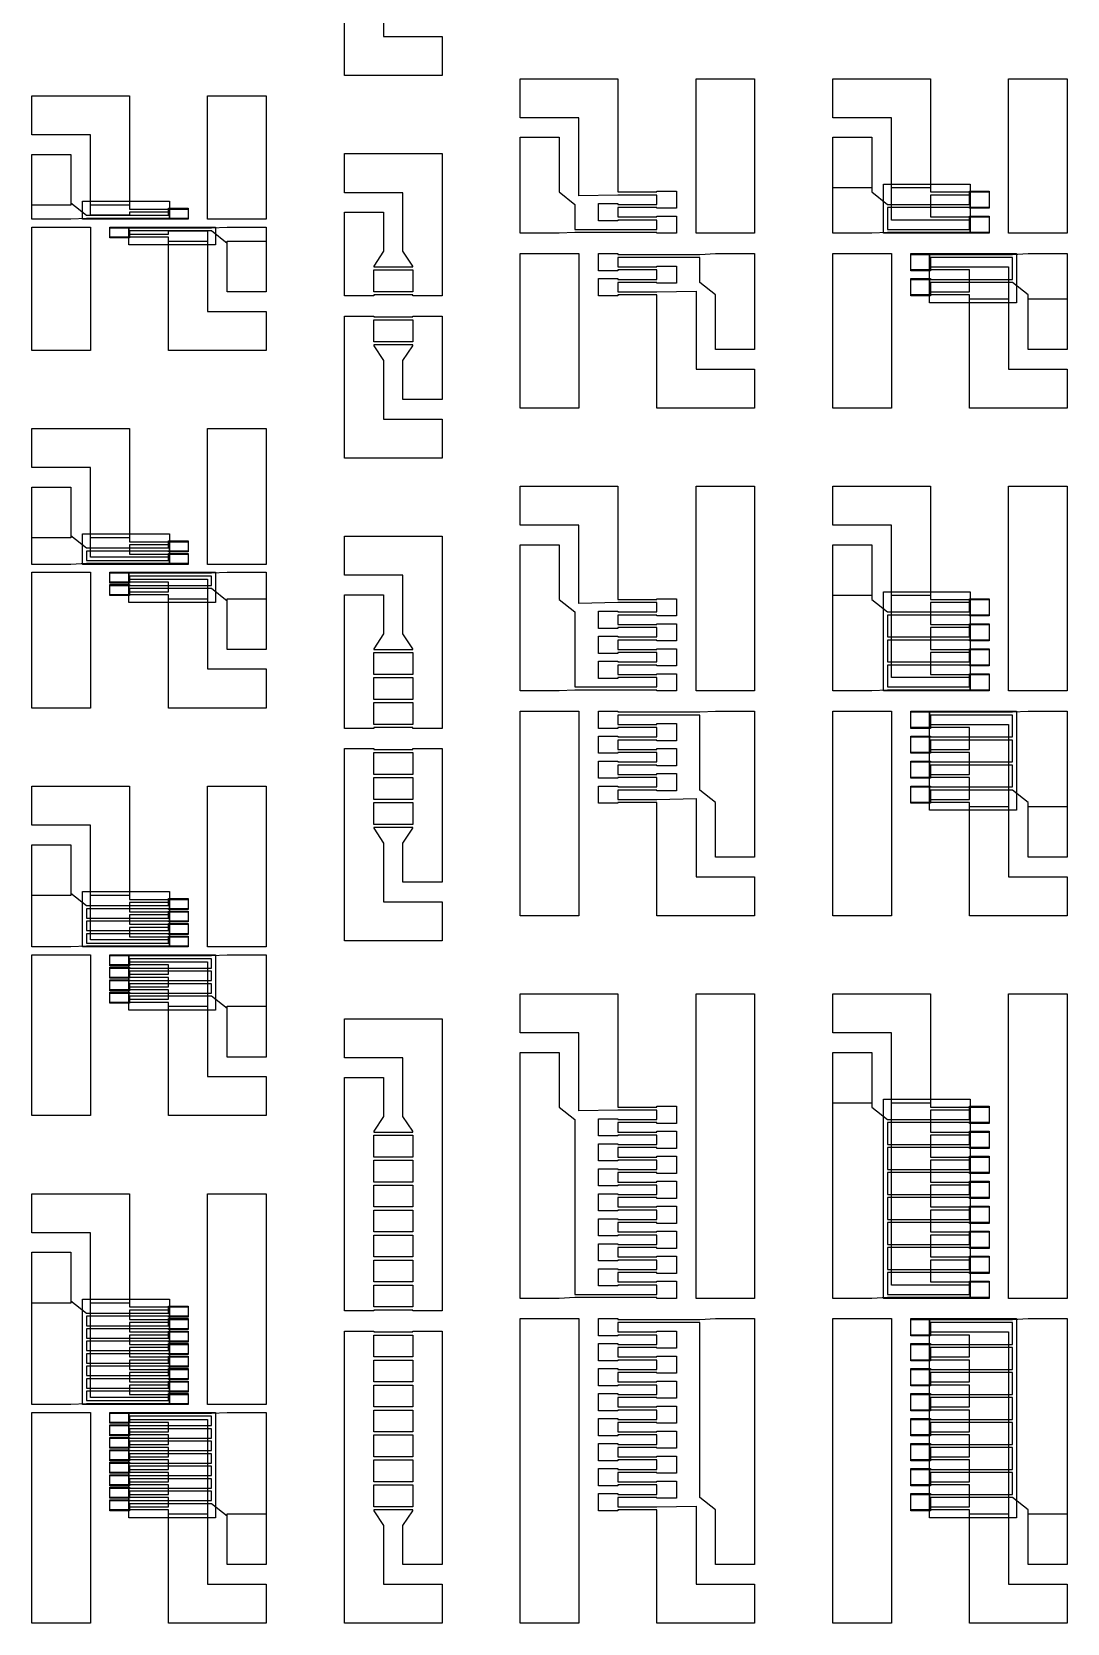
# Model space of a CAD drawing. Extents: x 34075 to 44925, y 3480 to 14722.
# Drawn here: x 42275 to 44925, y 3480 to 7556 of the extents above; entities that cross this region are included whole.
import ezdxf

# ---------------------------------------------------------------- set-up
doc = ezdxf.new("R2010")
doc.units = 0
for name, color, linetype in [('L1D0', 1, 'CONTINUOUS'), ('L2D0', 2, 'CONTINUOUS'), ('L3D0', 3, 'CONTINUOUS')]:
    doc.layers.add(name, color=color, linetype=linetype)

msp = doc.modelspace()

# ---------------------------------------------------------------- linework, layer by layer
at = {"layer": 'L1D0'}
for points in [[(43975, 7040), (43975, 7436), (44125, 7436), (44125, 7040)], [(44677, 7042), (44677, 7072), (44675, 7074), (44475, 7074), (44475, 7336), (44325, 7336), (44325, 7436), (44575, 7436), (44575, 7146), (44725, 7146), (44725, 7106), (44677, 7106), (44677, 7136), (44675, 7138), (44575, 7138), (44575, 7082), (44725, 7082), (44725, 7042)], [(44775, 7040), (44775, 7436), (44925, 7436), (44925, 7040)], [(42627, 7078), (42627, 7092), (42625, 7094), (42525, 7094), (42525, 7086), (42425, 7086), (42425, 7292), (42275, 7292), (42275, 7392), (42525, 7392), (42525, 7102), (42675, 7102), (42675, 7078)], [(42725, 7076), (42725, 7392), (42875, 7392), (42875, 7076)], [(44325, 7156), (44325, 7286), (44425, 7286), (44425, 7156)], [(42275, 7112), (42275, 7242), (42375, 7242), (42375, 7112)], [(42275, 6740), (42275, 7056), (42425, 7056), (42425, 6740)], [(42625, 6740), (42625, 7030), (42475, 7030), (42475, 7054), (42523, 7054), (42523, 7040), (42525, 7038), (42625, 7038), (42625, 7046), (42725, 7046), (42725, 6840), (42875, 6840), (42875, 6740)], [(42775, 6890), (42775, 7020), (42875, 7020), (42875, 6890)], [(43525, 6592), (43525, 6988), (43675, 6988), (43675, 6592)], [(44325, 6592), (44325, 6988), (44475, 6988), (44475, 6592)], [(44675, 6592), (44675, 6882), (44525, 6882), (44525, 6922), (44573, 6922), (44573, 6892), (44575, 6890), (44675, 6890), (44675, 6946), (44525, 6946), (44525, 6986), (44573, 6986), (44573, 6956), (44575, 6954), (44775, 6954), (44775, 6692), (44925, 6692), (44925, 6592)], [(44825, 6742), (44825, 6872), (44925, 6872), (44925, 6742)], [(42627, 6194), (42627, 6208), (42625, 6210), (42425, 6210), (42425, 6440), (42275, 6440), (42275, 6540), (42525, 6540), (42525, 6250), (42675, 6250), (42675, 6226), (42627, 6226), (42627, 6240), (42625, 6242), (42525, 6242), (42525, 6218), (42675, 6218), (42675, 6194)], [(42725, 6192), (42725, 6540), (42875, 6540), (42875, 6192)], [(42275, 6260), (42275, 6390), (42375, 6390), (42375, 6260)], [(43975, 5868), (43975, 6392), (44125, 6392), (44125, 5868)], [(44677, 5870), (44677, 5900), (44675, 5902), (44475, 5902), (44475, 6292), (44325, 6292), (44325, 6392), (44575, 6392), (44575, 6102), (44725, 6102), (44725, 6062), (44677, 6062), (44677, 6092), (44675, 6094), (44575, 6094), (44575, 6038), (44725, 6038), (44725, 5998), (44677, 5998), (44677, 6028), (44675, 6030), (44575, 6030), (44575, 5974), (44725, 5974), (44725, 5934), (44677, 5934), (44677, 5964), (44675, 5966), (44575, 5966), (44575, 5910), (44725, 5910), (44725, 5870)], [(44775, 5868), (44775, 6392), (44925, 6392), (44925, 5868)], [(44325, 6112), (44325, 6242), (44425, 6242), (44425, 6112)], [(42275, 5824), (42275, 6172), (42425, 6172), (42425, 5824)], [(42625, 5824), (42625, 6114), (42475, 6114), (42475, 6138), (42523, 6138), (42523, 6124), (42525, 6122), (42625, 6122), (42625, 6146), (42475, 6146), (42475, 6170), (42523, 6170), (42523, 6156), (42525, 6154), (42725, 6154), (42725, 5924), (42875, 5924), (42875, 5824)], [(42775, 5974), (42775, 6104), (42875, 6104), (42875, 5974)], [(43525, 5292), (43525, 5816), (43675, 5816), (43675, 5292)], [(44325, 5292), (44325, 5816), (44475, 5816), (44475, 5292)], [(44675, 5292), (44675, 5582), (44525, 5582), (44525, 5622), (44573, 5622), (44573, 5592), (44575, 5590), (44675, 5590), (44675, 5646), (44525, 5646), (44525, 5686), (44573, 5686), (44573, 5656), (44575, 5654), (44675, 5654), (44675, 5710), (44525, 5710), (44525, 5750), (44573, 5750), (44573, 5720), (44575, 5718), (44675, 5718), (44675, 5774), (44525, 5774), (44525, 5814), (44573, 5814), (44573, 5784), (44575, 5782), (44775, 5782), (44775, 5392), (44925, 5392), (44925, 5292)], [(42627, 5214), (42627, 5228), (42625, 5230), (42425, 5230), (42425, 5524), (42275, 5524), (42275, 5624), (42525, 5624), (42525, 5334), (42675, 5334), (42675, 5310), (42627, 5310), (42627, 5324), (42625, 5326), (42525, 5326), (42525, 5302), (42675, 5302), (42675, 5278), (42627, 5278), (42627, 5292), (42625, 5294), (42525, 5294), (42525, 5270), (42675, 5270), (42675, 5246), (42627, 5246), (42627, 5260), (42625, 5262), (42525, 5262), (42525, 5238), (42675, 5238), (42675, 5214)], [(42725, 5212), (42725, 5624), (42875, 5624), (42875, 5212)], [(44825, 5442), (44825, 5572), (44925, 5572), (44925, 5442)], [(42275, 5344), (42275, 5474), (42375, 5474), (42375, 5344)], [(42275, 4780), (42275, 5192), (42425, 5192), (42425, 4780)], [(42625, 4780), (42625, 5070), (42475, 5070), (42475, 5094), (42523, 5094), (42523, 5080), (42525, 5078), (42625, 5078), (42625, 5102), (42475, 5102), (42475, 5126), (42523, 5126), (42523, 5112), (42525, 5110), (42625, 5110), (42625, 5134), (42475, 5134), (42475, 5158), (42523, 5158), (42523, 5144), (42525, 5142), (42625, 5142), (42625, 5166), (42475, 5166), (42475, 5190), (42523, 5190), (42523, 5176), (42525, 5174), (42725, 5174), (42725, 4880), (42875, 4880), (42875, 4780)], [(42775, 4930), (42775, 5060), (42875, 5060), (42875, 4930)], [(43975, 4312), (43975, 5092), (44125, 5092), (44125, 4312)], [(44677, 4314), (44677, 4344), (44675, 4346), (44475, 4346), (44475, 4992), (44325, 4992), (44325, 5092), (44575, 5092), (44575, 4802), (44725, 4802), (44725, 4762), (44677, 4762), (44677, 4792), (44675, 4794), (44575, 4794), (44575, 4738), (44725, 4738), (44725, 4698), (44677, 4698), (44677, 4728), (44675, 4730), (44575, 4730), (44575, 4674), (44725, 4674), (44725, 4634), (44677, 4634), (44677, 4664), (44675, 4666), (44575, 4666), (44575, 4610), (44725, 4610), (44725, 4570), (44677, 4570), (44677, 4600), (44675, 4602), (44575, 4602), (44575, 4546), (44725, 4546), (44725, 4506), (44677, 4506), (44677, 4536), (44675, 4538), (44575, 4538), (44575, 4482), (44725, 4482), (44725, 4442), (44677, 4442), (44677, 4472), (44675, 4474), (44575, 4474), (44575, 4418), (44725, 4418), (44725, 4378), (44677, 4378), (44677, 4408), (44675, 4410), (44575, 4410), (44575, 4354), (44725, 4354), (44725, 4314)], [(44775, 4312), (44775, 5092), (44925, 5092), (44925, 4312)], [(44325, 4812), (44325, 4942), (44425, 4942), (44425, 4812)], [(42627, 4042), (42627, 4056), (42625, 4058), (42425, 4058), (42425, 4480), (42275, 4480), (42275, 4580), (42525, 4580), (42525, 4290), (42675, 4290), (42675, 4266), (42627, 4266), (42627, 4280), (42625, 4282), (42525, 4282), (42525, 4258), (42675, 4258), (42675, 4234), (42627, 4234), (42627, 4248), (42625, 4250), (42525, 4250), (42525, 4226), (42675, 4226), (42675, 4202), (42627, 4202), (42627, 4216), (42625, 4218), (42525, 4218), (42525, 4194), (42675, 4194), (42675, 4170), (42627, 4170), (42627, 4184), (42625, 4186), (42525, 4186), (42525, 4162), (42675, 4162), (42675, 4138), (42627, 4138), (42627, 4152), (42625, 4154), (42525, 4154), (42525, 4130), (42675, 4130), (42675, 4106), (42627, 4106), (42627, 4120), (42625, 4122), (42525, 4122), (42525, 4098), (42675, 4098), (42675, 4074), (42627, 4074), (42627, 4088), (42625, 4090), (42525, 4090), (42525, 4066), (42675, 4066), (42675, 4042)], [(42725, 4040), (42725, 4580), (42875, 4580), (42875, 4040)], [(42275, 4300), (42275, 4430), (42375, 4430), (42375, 4300)], [(43525, 3480), (43525, 4260), (43675, 4260), (43675, 3480)], [(44325, 3480), (44325, 4260), (44475, 4260), (44475, 3480)], [(44675, 3480), (44675, 3770), (44525, 3770), (44525, 3810), (44573, 3810), (44573, 3780), (44575, 3778), (44675, 3778), (44675, 3834), (44525, 3834), (44525, 3874), (44573, 3874), (44573, 3844), (44575, 3842), (44675, 3842), (44675, 3898), (44525, 3898), (44525, 3938), (44573, 3938), (44573, 3908), (44575, 3906), (44675, 3906), (44675, 3962), (44525, 3962), (44525, 4002), (44573, 4002), (44573, 3972), (44575, 3970), (44675, 3970), (44675, 4026), (44525, 4026), (44525, 4066), (44573, 4066), (44573, 4036), (44575, 4034), (44675, 4034), (44675, 4090), (44525, 4090), (44525, 4130), (44573, 4130), (44573, 4100), (44575, 4098), (44675, 4098), (44675, 4154), (44525, 4154), (44525, 4194), (44573, 4194), (44573, 4164), (44575, 4162), (44675, 4162), (44675, 4218), (44525, 4218), (44525, 4258), (44573, 4258), (44573, 4228), (44575, 4226), (44775, 4226), (44775, 3580), (44925, 3580), (44925, 3480)], [(42275, 3480), (42275, 4020), (42425, 4020), (42425, 3480)], [(42625, 3480), (42625, 3770), (42475, 3770), (42475, 3794), (42523, 3794), (42523, 3780), (42525, 3778), (42625, 3778), (42625, 3802), (42475, 3802), (42475, 3826), (42523, 3826), (42523, 3812), (42525, 3810), (42625, 3810), (42625, 3834), (42475, 3834), (42475, 3858), (42523, 3858), (42523, 3844), (42525, 3842), (42625, 3842), (42625, 3866), (42475, 3866), (42475, 3890), (42523, 3890), (42523, 3876), (42525, 3874), (42625, 3874), (42625, 3898), (42475, 3898), (42475, 3922), (42523, 3922), (42523, 3908), (42525, 3906), (42625, 3906), (42625, 3930), (42475, 3930), (42475, 3954), (42523, 3954), (42523, 3940), (42525, 3938), (42625, 3938), (42625, 3962), (42475, 3962), (42475, 3986), (42523, 3986), (42523, 3972), (42525, 3970), (42625, 3970), (42625, 3994), (42475, 3994), (42475, 4018), (42523, 4018), (42523, 4004), (42525, 4002), (42725, 4002), (42725, 3580), (42875, 3580), (42875, 3480)], [(42775, 3630), (42775, 3760), (42875, 3760), (42875, 3630)], [(44825, 3630), (44825, 3760), (44925, 3760), (44925, 3630)]]:
    msp.add_lwpolyline(points, close=True, dxfattribs=at)
at = {"layer": 'L2D0'}
for points in [[(44455, 7040), (44455, 7166), (44677, 7166), (44677, 7040)], [(42405, 7076), (42405, 7122), (42627, 7122), (42627, 7076)], [(42523, 7010), (42523, 7056), (42745, 7056), (42745, 7010)], [(44573, 6862), (44573, 6988), (44795, 6988), (44795, 6862)], [(42405, 6192), (42405, 6270), (42627, 6270), (42627, 6192)], [(42523, 6094), (42523, 6172), (42745, 6172), (42745, 6094)], [(44455, 5868), (44455, 6122), (44677, 6122), (44677, 5868)], [(44573, 5562), (44573, 5816), (44795, 5816), (44795, 5562)], [(42405, 5212), (42405, 5354), (42627, 5354), (42627, 5212)], [(42523, 5050), (42523, 5192), (42745, 5192), (42745, 5050)], [(44455, 4312), (44455, 4822), (44677, 4822), (44677, 4312)], [(42405, 4040), (42405, 4310), (42627, 4310), (42627, 4040)], [(44573, 3750), (44573, 4260), (44795, 4260), (44795, 3750)], [(42523, 3750), (42523, 4020), (42745, 4020), (42745, 3750)]]:
    msp.add_lwpolyline(points, close=True, dxfattribs=at)
at = {"layer": 'L3D0'}
for points in [[(43075, 7444), (43075, 7744), (43150, 7744), (43150, 7742), (43250, 7742), (43250, 7744), (43325, 7744), (43325, 7594), (43225, 7594), (43225, 7694), (43250, 7732), (43250, 7734), (43150, 7734), (43150, 7732), (43175, 7694), (43175, 7544), (43325, 7544), (43325, 7444)], [(43525, 7040), (43525, 7286), (43625, 7286), (43625, 7146), (43665, 7114), (43665, 7050), (43875, 7050), (43875, 7074), (43775, 7074), (43775, 7072), (43725, 7072), (43725, 7116), (43775, 7116), (43775, 7114), (43875, 7114), (43875, 7138), (43775, 7138), (43675, 7136), (43675, 7336), (43525, 7336), (43525, 7436), (43775, 7436), (43775, 7146), (43875, 7146), (43875, 7148), (43925, 7148), (43925, 7104), (43875, 7104), (43875, 7106), (43775, 7106), (43775, 7082), (43875, 7082), (43875, 7084), (43925, 7084), (43925, 7040), (43875, 7040), (43875, 7042), (43665, 7042), (43625, 7040)], [(43975, 7040), (43975, 7436), (44125, 7436), (44125, 7040)], [(44475, 7156), (44475, 7336), (44325, 7336), (44325, 7436), (44575, 7436), (44575, 7156)], [(44775, 7040), (44775, 7436), (44925, 7436), (44925, 7040)], [(42425, 7112), (42425, 7292), (42275, 7292), (42275, 7392), (42525, 7392), (42525, 7112)], [(42725, 7076), (42725, 7392), (42875, 7392), (42875, 7076)], [(44325, 7040), (44325, 7286), (44425, 7286), (44425, 7146), (44465, 7114), (44675, 7114), (44675, 7148), (44725, 7148), (44725, 7104), (44675, 7104), (44675, 7106), (44465, 7106), (44465, 7050), (44675, 7050), (44675, 7084), (44725, 7084), (44725, 7040), (44675, 7040), (44675, 7042), (44465, 7042), (44425, 7040)], [(42275, 7076), (42275, 7242), (42375, 7242), (42375, 7118), (42415, 7086), (42625, 7086), (42625, 7104), (42675, 7104), (42675, 7076), (42625, 7076), (42625, 7078), (42415, 7078), (42375, 7076)], [(43075, 6880), (43075, 7094), (43175, 7094), (43175, 6994), (43150, 6956), (43150, 6954), (43250, 6954), (43250, 6956), (43225, 6994), (43225, 7144), (43075, 7144), (43075, 7244), (43325, 7244), (43325, 6880), (43250, 6880), (43250, 6882), (43150, 6882), (43150, 6880)], [(42275, 6740), (42275, 7056), (42425, 7056), (42425, 6740)], [(42775, 6890), (42775, 7014), (42735, 7046), (42525, 7046), (42525, 7028), (42475, 7028), (42475, 7056), (42525, 7056), (42525, 7054), (42735, 7054), (42775, 7056), (42875, 7056), (42875, 6890)], [(42625, 6740), (42625, 7020), (42725, 7020), (42725, 6840), (42875, 6840), (42875, 6740)], [(43525, 6592), (43525, 6988), (43675, 6988), (43675, 6592)], [(43875, 6592), (43875, 6882), (43775, 6882), (43775, 6880), (43725, 6880), (43725, 6924), (43775, 6924), (43775, 6922), (43875, 6922), (43875, 6946), (43775, 6946), (43775, 6944), (43725, 6944), (43725, 6988), (43775, 6988), (43775, 6986), (43985, 6986), (44025, 6988), (44125, 6988), (44125, 6742), (44025, 6742), (44025, 6882), (43985, 6914), (43985, 6978), (43775, 6978), (43775, 6954), (43875, 6954), (43875, 6956), (43925, 6956), (43925, 6912), (43875, 6912), (43875, 6914), (43775, 6914), (43775, 6890), (43875, 6890), (43975, 6892), (43975, 6692), (44125, 6692), (44125, 6592)], [(44325, 6592), (44325, 6988), (44475, 6988), (44475, 6592)], [(44825, 6742), (44825, 6882), (44785, 6914), (44575, 6914), (44575, 6880), (44525, 6880), (44525, 6924), (44575, 6924), (44575, 6922), (44785, 6922), (44785, 6978), (44575, 6978), (44575, 6944), (44525, 6944), (44525, 6988), (44575, 6988), (44575, 6986), (44785, 6986), (44825, 6988), (44925, 6988), (44925, 6742)], [(43150, 6890), (43150, 6946), (43250, 6946), (43250, 6890)], [(44675, 6592), (44675, 6872), (44775, 6872), (44775, 6692), (44925, 6692), (44925, 6592)], [(43075, 6464), (43075, 6828), (43150, 6828), (43150, 6826), (43250, 6826), (43250, 6828), (43325, 6828), (43325, 6614), (43225, 6614), (43225, 6714), (43250, 6752), (43250, 6754), (43150, 6754), (43150, 6752), (43175, 6714), (43175, 6564), (43325, 6564), (43325, 6464)], [(43150, 6762), (43150, 6818), (43250, 6818), (43250, 6762)], [(42425, 6260), (42425, 6440), (42275, 6440), (42275, 6540), (42525, 6540), (42525, 6260)], [(42725, 6192), (42725, 6540), (42875, 6540), (42875, 6192)], [(42275, 6192), (42275, 6390), (42375, 6390), (42375, 6266), (42415, 6234), (42625, 6234), (42625, 6252), (42675, 6252), (42675, 6224), (42625, 6224), (42625, 6226), (42415, 6226), (42415, 6202), (42625, 6202), (42625, 6220), (42675, 6220), (42675, 6192), (42625, 6192), (42625, 6194), (42415, 6194), (42375, 6192)], [(43525, 5868), (43525, 6242), (43625, 6242), (43625, 6102), (43665, 6070), (43665, 5878), (43875, 5878), (43875, 5902), (43775, 5902), (43775, 5900), (43725, 5900), (43725, 5944), (43775, 5944), (43775, 5942), (43875, 5942), (43875, 5966), (43775, 5966), (43775, 5964), (43725, 5964), (43725, 6008), (43775, 6008), (43775, 6006), (43875, 6006), (43875, 6030), (43775, 6030), (43775, 6028), (43725, 6028), (43725, 6072), (43775, 6072), (43775, 6070), (43875, 6070), (43875, 6094), (43775, 6094), (43675, 6092), (43675, 6292), (43525, 6292), (43525, 6392), (43775, 6392), (43775, 6102), (43875, 6102), (43875, 6104), (43925, 6104), (43925, 6060), (43875, 6060), (43875, 6062), (43775, 6062), (43775, 6038), (43875, 6038), (43875, 6040), (43925, 6040), (43925, 5996), (43875, 5996), (43875, 5998), (43775, 5998), (43775, 5974), (43875, 5974), (43875, 5976), (43925, 5976), (43925, 5932), (43875, 5932), (43875, 5934), (43775, 5934), (43775, 5910), (43875, 5910), (43875, 5912), (43925, 5912), (43925, 5868), (43875, 5868), (43875, 5870), (43665, 5870), (43625, 5868)], [(43975, 5868), (43975, 6392), (44125, 6392), (44125, 5868)], [(44475, 6112), (44475, 6292), (44325, 6292), (44325, 6392), (44575, 6392), (44575, 6112)], [(44775, 5868), (44775, 6392), (44925, 6392), (44925, 5868)], [(43075, 5772), (43075, 6114), (43175, 6114), (43175, 6014), (43150, 5976), (43150, 5974), (43250, 5974), (43250, 5976), (43225, 6014), (43225, 6164), (43075, 6164), (43075, 6264), (43325, 6264), (43325, 5772), (43250, 5772), (43250, 5774), (43150, 5774), (43150, 5772)], [(44325, 5868), (44325, 6242), (44425, 6242), (44425, 6102), (44465, 6070), (44675, 6070), (44675, 6104), (44725, 6104), (44725, 6060), (44675, 6060), (44675, 6062), (44465, 6062), (44465, 6006), (44675, 6006), (44675, 6040), (44725, 6040), (44725, 5996), (44675, 5996), (44675, 5998), (44465, 5998), (44465, 5942), (44675, 5942), (44675, 5976), (44725, 5976), (44725, 5932), (44675, 5932), (44675, 5934), (44465, 5934), (44465, 5878), (44675, 5878), (44675, 5912), (44725, 5912), (44725, 5868), (44675, 5868), (44675, 5870), (44465, 5870), (44425, 5868)], [(42275, 5824), (42275, 6172), (42425, 6172), (42425, 5824)], [(42775, 5974), (42775, 6098), (42735, 6130), (42525, 6130), (42525, 6112), (42475, 6112), (42475, 6140), (42525, 6140), (42525, 6138), (42735, 6138), (42735, 6162), (42525, 6162), (42525, 6144), (42475, 6144), (42475, 6172), (42525, 6172), (42525, 6170), (42735, 6170), (42775, 6172), (42875, 6172), (42875, 5974)], [(42625, 5824), (42625, 6104), (42725, 6104), (42725, 5924), (42875, 5924), (42875, 5824)], [(43150, 5910), (43150, 5966), (43250, 5966), (43250, 5910)], [(43150, 5846), (43150, 5902), (43250, 5902), (43250, 5846)], [(43150, 5782), (43150, 5838), (43250, 5838), (43250, 5782)], [(43525, 5292), (43525, 5816), (43675, 5816), (43675, 5292)], [(43875, 5292), (43875, 5582), (43775, 5582), (43775, 5580), (43725, 5580), (43725, 5624), (43775, 5624), (43775, 5622), (43875, 5622), (43875, 5646), (43775, 5646), (43775, 5644), (43725, 5644), (43725, 5688), (43775, 5688), (43775, 5686), (43875, 5686), (43875, 5710), (43775, 5710), (43775, 5708), (43725, 5708), (43725, 5752), (43775, 5752), (43775, 5750), (43875, 5750), (43875, 5774), (43775, 5774), (43775, 5772), (43725, 5772), (43725, 5816), (43775, 5816), (43775, 5814), (43985, 5814), (44025, 5816), (44125, 5816), (44125, 5442), (44025, 5442), (44025, 5582), (43985, 5614), (43985, 5806), (43775, 5806), (43775, 5782), (43875, 5782), (43875, 5784), (43925, 5784), (43925, 5740), (43875, 5740), (43875, 5742), (43775, 5742), (43775, 5718), (43875, 5718), (43875, 5720), (43925, 5720), (43925, 5676), (43875, 5676), (43875, 5678), (43775, 5678), (43775, 5654), (43875, 5654), (43875, 5656), (43925, 5656), (43925, 5612), (43875, 5612), (43875, 5614), (43775, 5614), (43775, 5590), (43875, 5590), (43975, 5592), (43975, 5392), (44125, 5392), (44125, 5292)], [(44325, 5292), (44325, 5816), (44475, 5816), (44475, 5292)], [(44825, 5442), (44825, 5582), (44785, 5614), (44575, 5614), (44575, 5580), (44525, 5580), (44525, 5624), (44575, 5624), (44575, 5622), (44785, 5622), (44785, 5678), (44575, 5678), (44575, 5644), (44525, 5644), (44525, 5688), (44575, 5688), (44575, 5686), (44785, 5686), (44785, 5742), (44575, 5742), (44575, 5708), (44525, 5708), (44525, 5752), (44575, 5752), (44575, 5750), (44785, 5750), (44785, 5806), (44575, 5806), (44575, 5772), (44525, 5772), (44525, 5816), (44575, 5816), (44575, 5814), (44785, 5814), (44825, 5816), (44925, 5816), (44925, 5442)], [(43075, 5228), (43075, 5720), (43150, 5720), (43150, 5718), (43250, 5718), (43250, 5720), (43325, 5720), (43325, 5378), (43225, 5378), (43225, 5478), (43250, 5516), (43250, 5518), (43150, 5518), (43150, 5516), (43175, 5478), (43175, 5328), (43325, 5328), (43325, 5228)], [(43150, 5654), (43150, 5710), (43250, 5710), (43250, 5654)], [(43150, 5590), (43150, 5646), (43250, 5646), (43250, 5590)], [(42425, 5344), (42425, 5524), (42275, 5524), (42275, 5624), (42525, 5624), (42525, 5344)], [(42725, 5212), (42725, 5624), (42875, 5624), (42875, 5212)], [(43150, 5526), (43150, 5582), (43250, 5582), (43250, 5526)], [(44675, 5292), (44675, 5572), (44775, 5572), (44775, 5392), (44925, 5392), (44925, 5292)], [(42275, 5212), (42275, 5474), (42375, 5474), (42375, 5350), (42415, 5318), (42625, 5318), (42625, 5336), (42675, 5336), (42675, 5308), (42625, 5308), (42625, 5310), (42415, 5310), (42415, 5286), (42625, 5286), (42625, 5304), (42675, 5304), (42675, 5276), (42625, 5276), (42625, 5278), (42415, 5278), (42415, 5254), (42625, 5254), (42625, 5272), (42675, 5272), (42675, 5244), (42625, 5244), (42625, 5246), (42415, 5246), (42415, 5222), (42625, 5222), (42625, 5240), (42675, 5240), (42675, 5212), (42625, 5212), (42625, 5214), (42415, 5214), (42375, 5212)], [(42275, 4780), (42275, 5192), (42425, 5192), (42425, 4780)], [(42775, 4930), (42775, 5054), (42735, 5086), (42525, 5086), (42525, 5068), (42475, 5068), (42475, 5096), (42525, 5096), (42525, 5094), (42735, 5094), (42735, 5118), (42525, 5118), (42525, 5100), (42475, 5100), (42475, 5128), (42525, 5128), (42525, 5126), (42735, 5126), (42735, 5150), (42525, 5150), (42525, 5132), (42475, 5132), (42475, 5160), (42525, 5160), (42525, 5158), (42735, 5158), (42735, 5182), (42525, 5182), (42525, 5164), (42475, 5164), (42475, 5192), (42525, 5192), (42525, 5190), (42735, 5190), (42775, 5192), (42875, 5192), (42875, 4930)], [(42625, 4780), (42625, 5060), (42725, 5060), (42725, 4880), (42875, 4880), (42875, 4780)], [(43525, 4312), (43525, 4942), (43625, 4942), (43625, 4802), (43665, 4770), (43665, 4322), (43875, 4322), (43875, 4346), (43775, 4346), (43775, 4344), (43725, 4344), (43725, 4388), (43775, 4388), (43775, 4386), (43875, 4386), (43875, 4410), (43775, 4410), (43775, 4408), (43725, 4408), (43725, 4452), (43775, 4452), (43775, 4450), (43875, 4450), (43875, 4474), (43775, 4474), (43775, 4472), (43725, 4472), (43725, 4516), (43775, 4516), (43775, 4514), (43875, 4514), (43875, 4538), (43775, 4538), (43775, 4536), (43725, 4536), (43725, 4580), (43775, 4580), (43775, 4578), (43875, 4578), (43875, 4602), (43775, 4602), (43775, 4600), (43725, 4600), (43725, 4644), (43775, 4644), (43775, 4642), (43875, 4642), (43875, 4666), (43775, 4666), (43775, 4664), (43725, 4664), (43725, 4708), (43775, 4708), (43775, 4706), (43875, 4706), (43875, 4730), (43775, 4730), (43775, 4728), (43725, 4728), (43725, 4772), (43775, 4772), (43775, 4770), (43875, 4770), (43875, 4794), (43775, 4794), (43675, 4792), (43675, 4992), (43525, 4992), (43525, 5092), (43775, 5092), (43775, 4802), (43875, 4802), (43875, 4804), (43925, 4804), (43925, 4760), (43875, 4760), (43875, 4762), (43775, 4762), (43775, 4738), (43875, 4738), (43875, 4740), (43925, 4740), (43925, 4696), (43875, 4696), (43875, 4698), (43775, 4698), (43775, 4674), (43875, 4674), (43875, 4676), (43925, 4676), (43925, 4632), (43875, 4632), (43875, 4634), (43775, 4634), (43775, 4610), (43875, 4610), (43875, 4612), (43925, 4612), (43925, 4568), (43875, 4568), (43875, 4570), (43775, 4570), (43775, 4546), (43875, 4546), (43875, 4548), (43925, 4548), (43925, 4504), (43875, 4504), (43875, 4506), (43775, 4506), (43775, 4482), (43875, 4482), (43875, 4484), (43925, 4484), (43925, 4440), (43875, 4440), (43875, 4442), (43775, 4442), (43775, 4418), (43875, 4418), (43875, 4420), (43925, 4420), (43925, 4376), (43875, 4376), (43875, 4378), (43775, 4378), (43775, 4354), (43875, 4354), (43875, 4356), (43925, 4356), (43925, 4312), (43875, 4312), (43875, 4314), (43665, 4314), (43625, 4312)], [(43975, 4312), (43975, 5092), (44125, 5092), (44125, 4312)], [(44475, 4812), (44475, 4992), (44325, 4992), (44325, 5092), (44575, 5092), (44575, 4812)], [(44775, 4312), (44775, 5092), (44925, 5092), (44925, 4312)], [(43075, 4280), (43075, 4878), (43175, 4878), (43175, 4778), (43150, 4740), (43150, 4738), (43250, 4738), (43250, 4740), (43225, 4778), (43225, 4928), (43075, 4928), (43075, 5028), (43325, 5028), (43325, 4280), (43250, 4280), (43250, 4282), (43150, 4282), (43150, 4280)], [(44325, 4312), (44325, 4942), (44425, 4942), (44425, 4802), (44465, 4770), (44675, 4770), (44675, 4804), (44725, 4804), (44725, 4760), (44675, 4760), (44675, 4762), (44465, 4762), (44465, 4706), (44675, 4706), (44675, 4740), (44725, 4740), (44725, 4696), (44675, 4696), (44675, 4698), (44465, 4698), (44465, 4642), (44675, 4642), (44675, 4676), (44725, 4676), (44725, 4632), (44675, 4632), (44675, 4634), (44465, 4634), (44465, 4578), (44675, 4578), (44675, 4612), (44725, 4612), (44725, 4568), (44675, 4568), (44675, 4570), (44465, 4570), (44465, 4514), (44675, 4514), (44675, 4548), (44725, 4548), (44725, 4504), (44675, 4504), (44675, 4506), (44465, 4506), (44465, 4450), (44675, 4450), (44675, 4484), (44725, 4484), (44725, 4440), (44675, 4440), (44675, 4442), (44465, 4442), (44465, 4386), (44675, 4386), (44675, 4420), (44725, 4420), (44725, 4376), (44675, 4376), (44675, 4378), (44465, 4378), (44465, 4322), (44675, 4322), (44675, 4356), (44725, 4356), (44725, 4312), (44675, 4312), (44675, 4314), (44465, 4314), (44425, 4312)], [(43150, 4674), (43150, 4730), (43250, 4730), (43250, 4674)], [(43150, 4610), (43150, 4666), (43250, 4666), (43250, 4610)], [(42425, 4300), (42425, 4480), (42275, 4480), (42275, 4580), (42525, 4580), (42525, 4300)], [(42725, 4040), (42725, 4580), (42875, 4580), (42875, 4040)], [(43150, 4546), (43150, 4602), (43250, 4602), (43250, 4546)], [(43150, 4482), (43150, 4538), (43250, 4538), (43250, 4482)], [(43150, 4418), (43150, 4474), (43250, 4474), (43250, 4418)], [(42275, 4040), (42275, 4430), (42375, 4430), (42375, 4306), (42415, 4274), (42625, 4274), (42625, 4292), (42675, 4292), (42675, 4264), (42625, 4264), (42625, 4266), (42415, 4266), (42415, 4242), (42625, 4242), (42625, 4260), (42675, 4260), (42675, 4232), (42625, 4232), (42625, 4234), (42415, 4234), (42415, 4210), (42625, 4210), (42625, 4228), (42675, 4228), (42675, 4200), (42625, 4200), (42625, 4202), (42415, 4202), (42415, 4178), (42625, 4178), (42625, 4196), (42675, 4196), (42675, 4168), (42625, 4168), (42625, 4170), (42415, 4170), (42415, 4146), (42625, 4146), (42625, 4164), (42675, 4164), (42675, 4136), (42625, 4136), (42625, 4138), (42415, 4138), (42415, 4114), (42625, 4114), (42625, 4132), (42675, 4132), (42675, 4104), (42625, 4104), (42625, 4106), (42415, 4106), (42415, 4082), (42625, 4082), (42625, 4100), (42675, 4100), (42675, 4072), (42625, 4072), (42625, 4074), (42415, 4074), (42415, 4050), (42625, 4050), (42625, 4068), (42675, 4068), (42675, 4040), (42625, 4040), (42625, 4042), (42415, 4042), (42375, 4040)], [(43150, 4354), (43150, 4410), (43250, 4410), (43250, 4354)], [(43150, 4290), (43150, 4346), (43250, 4346), (43250, 4290)], [(43525, 3480), (43525, 4260), (43675, 4260), (43675, 3480)], [(43875, 3480), (43875, 3770), (43775, 3770), (43775, 3768), (43725, 3768), (43725, 3812), (43775, 3812), (43775, 3810), (43875, 3810), (43875, 3834), (43775, 3834), (43775, 3832), (43725, 3832), (43725, 3876), (43775, 3876), (43775, 3874), (43875, 3874), (43875, 3898), (43775, 3898), (43775, 3896), (43725, 3896), (43725, 3940), (43775, 3940), (43775, 3938), (43875, 3938), (43875, 3962), (43775, 3962), (43775, 3960), (43725, 3960), (43725, 4004), (43775, 4004), (43775, 4002), (43875, 4002), (43875, 4026), (43775, 4026), (43775, 4024), (43725, 4024), (43725, 4068), (43775, 4068), (43775, 4066), (43875, 4066), (43875, 4090), (43775, 4090), (43775, 4088), (43725, 4088), (43725, 4132), (43775, 4132), (43775, 4130), (43875, 4130), (43875, 4154), (43775, 4154), (43775, 4152), (43725, 4152), (43725, 4196), (43775, 4196), (43775, 4194), (43875, 4194), (43875, 4218), (43775, 4218), (43775, 4216), (43725, 4216), (43725, 4260), (43775, 4260), (43775, 4258), (43985, 4258), (44025, 4260), (44125, 4260), (44125, 3630), (44025, 3630), (44025, 3770), (43985, 3802), (43985, 4250), (43775, 4250), (43775, 4226), (43875, 4226), (43875, 4228), (43925, 4228), (43925, 4184), (43875, 4184), (43875, 4186), (43775, 4186), (43775, 4162), (43875, 4162), (43875, 4164), (43925, 4164), (43925, 4120), (43875, 4120), (43875, 4122), (43775, 4122), (43775, 4098), (43875, 4098), (43875, 4100), (43925, 4100), (43925, 4056), (43875, 4056), (43875, 4058), (43775, 4058), (43775, 4034), (43875, 4034), (43875, 4036), (43925, 4036), (43925, 3992), (43875, 3992), (43875, 3994), (43775, 3994), (43775, 3970), (43875, 3970), (43875, 3972), (43925, 3972), (43925, 3928), (43875, 3928), (43875, 3930), (43775, 3930), (43775, 3906), (43875, 3906), (43875, 3908), (43925, 3908), (43925, 3864), (43875, 3864), (43875, 3866), (43775, 3866), (43775, 3842), (43875, 3842), (43875, 3844), (43925, 3844), (43925, 3800), (43875, 3800), (43875, 3802), (43775, 3802), (43775, 3778), (43875, 3778), (43975, 3780), (43975, 3580), (44125, 3580), (44125, 3480)], [(44325, 3480), (44325, 4260), (44475, 4260), (44475, 3480)], [(44825, 3630), (44825, 3770), (44785, 3802), (44575, 3802), (44575, 3768), (44525, 3768), (44525, 3812), (44575, 3812), (44575, 3810), (44785, 3810), (44785, 3866), (44575, 3866), (44575, 3832), (44525, 3832), (44525, 3876), (44575, 3876), (44575, 3874), (44785, 3874), (44785, 3930), (44575, 3930), (44575, 3896), (44525, 3896), (44525, 3940), (44575, 3940), (44575, 3938), (44785, 3938), (44785, 3994), (44575, 3994), (44575, 3960), (44525, 3960), (44525, 4004), (44575, 4004), (44575, 4002), (44785, 4002), (44785, 4058), (44575, 4058), (44575, 4024), (44525, 4024), (44525, 4068), (44575, 4068), (44575, 4066), (44785, 4066), (44785, 4122), (44575, 4122), (44575, 4088), (44525, 4088), (44525, 4132), (44575, 4132), (44575, 4130), (44785, 4130), (44785, 4186), (44575, 4186), (44575, 4152), (44525, 4152), (44525, 4196), (44575, 4196), (44575, 4194), (44785, 4194), (44785, 4250), (44575, 4250), (44575, 4216), (44525, 4216), (44525, 4260), (44575, 4260), (44575, 4258), (44785, 4258), (44825, 4260), (44925, 4260), (44925, 3630)], [(43075, 3480), (43075, 4228), (43150, 4228), (43150, 4226), (43250, 4226), (43250, 4228), (43325, 4228), (43325, 3630), (43225, 3630), (43225, 3730), (43250, 3768), (43250, 3770), (43150, 3770), (43150, 3768), (43175, 3730), (43175, 3580), (43325, 3580), (43325, 3480)], [(43150, 4162), (43150, 4218), (43250, 4218), (43250, 4162)], [(43150, 4098), (43150, 4154), (43250, 4154), (43250, 4098)], [(43150, 4034), (43150, 4090), (43250, 4090), (43250, 4034)], [(42275, 3480), (42275, 4020), (42425, 4020), (42425, 3480)], [(42775, 3630), (42775, 3754), (42735, 3786), (42525, 3786), (42525, 3768), (42475, 3768), (42475, 3796), (42525, 3796), (42525, 3794), (42735, 3794), (42735, 3818), (42525, 3818), (42525, 3800), (42475, 3800), (42475, 3828), (42525, 3828), (42525, 3826), (42735, 3826), (42735, 3850), (42525, 3850), (42525, 3832), (42475, 3832), (42475, 3860), (42525, 3860), (42525, 3858), (42735, 3858), (42735, 3882), (42525, 3882), (42525, 3864), (42475, 3864), (42475, 3892), (42525, 3892), (42525, 3890), (42735, 3890), (42735, 3914), (42525, 3914), (42525, 3896), (42475, 3896), (42475, 3924), (42525, 3924), (42525, 3922), (42735, 3922), (42735, 3946), (42525, 3946), (42525, 3928), (42475, 3928), (42475, 3956), (42525, 3956), (42525, 3954), (42735, 3954), (42735, 3978), (42525, 3978), (42525, 3960), (42475, 3960), (42475, 3988), (42525, 3988), (42525, 3986), (42735, 3986), (42735, 4010), (42525, 4010), (42525, 3992), (42475, 3992), (42475, 4020), (42525, 4020), (42525, 4018), (42735, 4018), (42775, 4020), (42875, 4020), (42875, 3630)], [(43150, 3970), (43150, 4026), (43250, 4026), (43250, 3970)], [(43150, 3906), (43150, 3962), (43250, 3962), (43250, 3906)], [(43150, 3842), (43150, 3898), (43250, 3898), (43250, 3842)], [(43150, 3778), (43150, 3834), (43250, 3834), (43250, 3778)], [(42625, 3480), (42625, 3760), (42725, 3760), (42725, 3580), (42875, 3580), (42875, 3480)], [(44675, 3480), (44675, 3760), (44775, 3760), (44775, 3580), (44925, 3580), (44925, 3480)]]:
    msp.add_lwpolyline(points, close=True, dxfattribs=at)

doc.saveas('drawing.dxf')
